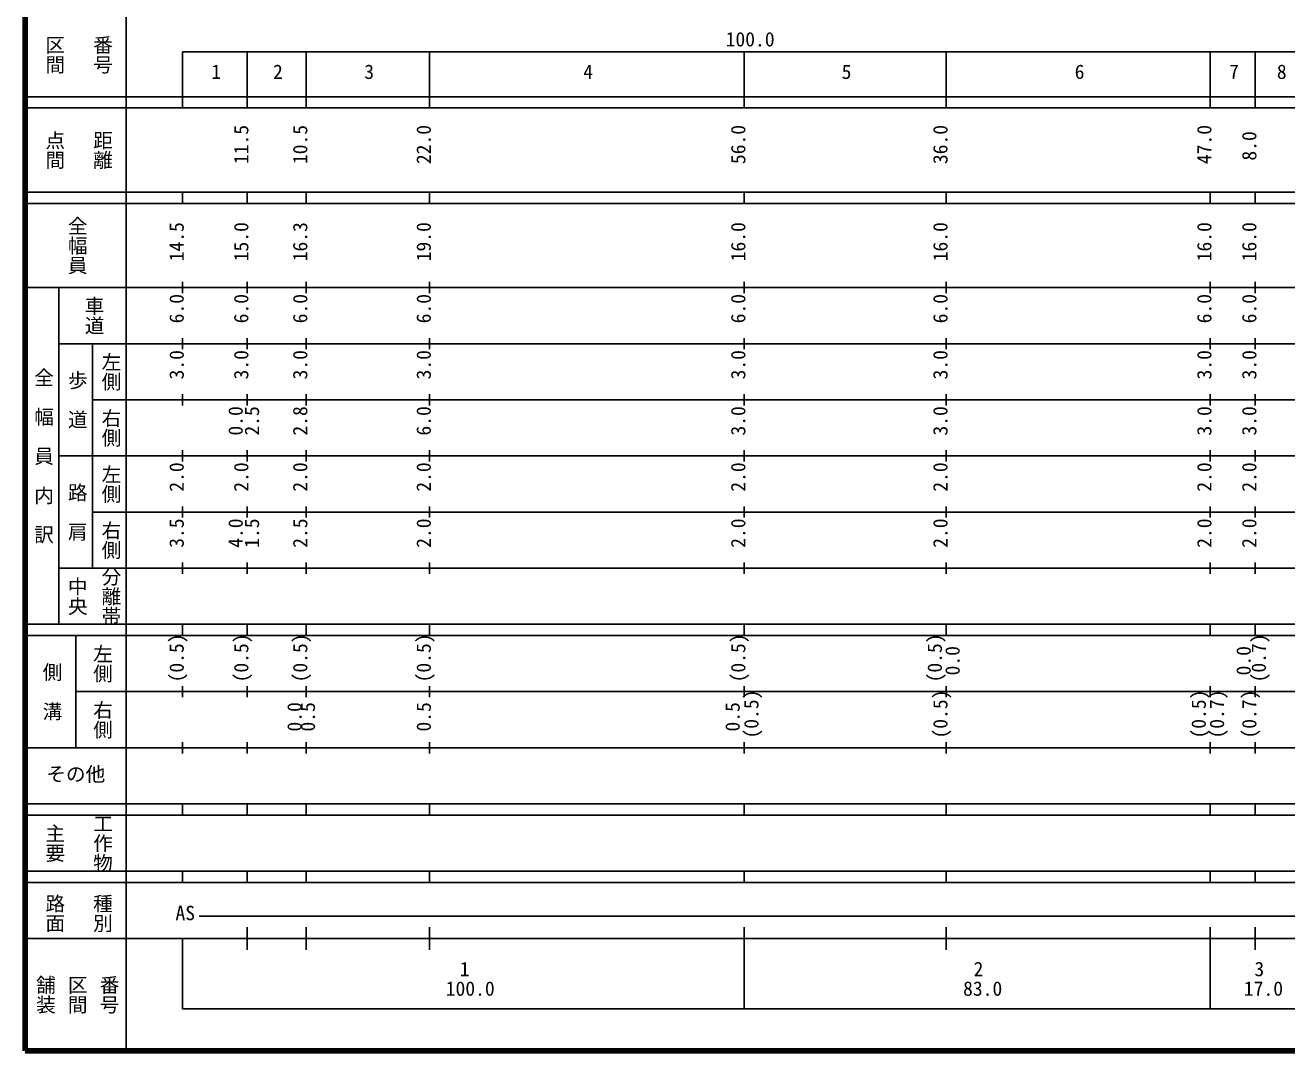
# Model space of a CAD drawing. Units: millimetres on the paper, enlarged 1000 times. Extents: x 40000 to 680000, y 20000 to 380000.
# Drawn here: x 40000 to 264642, y 20000 to 202750 of the extents above; entities that cross this region are included whole.
import ezdxf
from ezdxf.enums import TextEntityAlignment as Align

# ---------------------------------------------------------------- set-up
doc = ezdxf.new("R2010")
doc.units = ezdxf.units.MM
doc.header["$LTSCALE"] = 1000
doc.layers.add('M-TTL', color=2, linetype='Continuous', lineweight=140)
doc.layers.add('M-TTL-BAND', color=7, linetype='Continuous', lineweight=25)
doc.styles.add('@ＭＳ ゴシック', font='')
doc.styles.add('ＭＳ ゴシック', font='')
doc.styles.get('@ＭＳ ゴシック').set_extended_font_data('@MS Gothic')
doc.styles.get('ＭＳ ゴシック').set_extended_font_data('MS Gothic')

msp = doc.modelspace()

# ---------------------------------------------------------------- linework, layer by layer
at = {"layer": 'M-TTL'}
for p, q in [((40000, 380000), (40000, 20000)), ((40000, 20000), (680000, 20000))]:
    msp.add_line(p, q, dxfattribs=at)
at = {"layer": 'M-TTL-BAND'}
for p, q in [((58000, 370000), (58000, 20000)), ((68000, 198000), (579000, 198000)), ((68000, 198000), (68000, 188000)), ((79500, 188000), (79500, 198000)), ((90000, 188000), (90000, 198000)), ((112000, 188000), (112000, 198000)), ((168000, 188000), (168000, 198000)), ((204000, 188000), (204000, 198000)), ((251000, 188000), (251000, 198000)), ((259000, 188000), (259000, 198000)), ((40000, 190000), (579000, 190000)), ((40000, 188000), (579000, 188000)), ((40000, 173000), (579000, 173000)), ((68000, 171000), (68000, 173000)), ((79500, 171000), (79500, 173000)), ((90000, 171000), (90000, 173000)), ((112000, 171000), (112000, 173000)), ((168000, 171000), (168000, 173000)), ((204000, 171000), (204000, 173000)), ((251000, 171000), (251000, 173000)), ((259000, 171000), (259000, 173000)), ((40000, 171000), (579000, 171000)), ((40000, 156000), (579000, 156000)), ((46000, 96000), (46000, 156000)), ((68000, 155000), (68000, 157000)), ((79500, 155000), (79500, 157000)), ((90000, 155000), (90000, 157000)), ((112000, 155000), (112000, 157000)), ((168000, 155000), (168000, 157000)), ((204000, 155000), (204000, 157000)), ((251000, 155000), (251000, 157000)), ((259000, 155000), (259000, 157000)), ((68000, 145000), (68000, 147000)), ((79500, 145000), (79500, 147000)), ((90000, 145000), (90000, 147000)), ((112000, 145000), (112000, 147000)), ((168000, 145000), (168000, 147000)), ((204000, 145000), (204000, 147000)), ((251000, 145000), (251000, 147000)), ((259000, 145000), (259000, 147000)), ((46000, 146000), (579000, 146000)), ((52000, 146000), (52000, 106000)), ((52000, 136000), (579000, 136000)), ((68000, 135000), (68000, 137000)), ((79500, 135000), (79500, 137000)), ((90000, 135000), (90000, 137000)), ((112000, 135000), (112000, 137000)), ((168000, 135000), (168000, 137000)), ((204000, 135000), (204000, 137000)), ((251000, 135000), (251000, 137000)), ((259000, 135000), (259000, 137000)), ((46000, 126000), (579000, 126000)), ((68000, 125000), (68000, 127000)), ((79500, 125000), (79500, 127000)), ((90000, 125000), (90000, 127000)), ((112000, 125000), (112000, 127000)), ((168000, 125000), (168000, 127000)), ((204000, 125000), (204000, 127000)), ((251000, 125000), (251000, 127000)), ((259000, 125000), (259000, 127000)), ((68000, 115000), (68000, 117000)), ((79500, 115000), (79500, 117000)), ((90000, 115000), (90000, 117000)), ((112000, 115000), (112000, 117000)), ((168000, 115000), (168000, 117000)), ((204000, 115000), (204000, 117000)), ((251000, 115000), (251000, 117000)), ((259000, 115000), (259000, 117000)), ((52000, 116000), (579000, 116000)), ((46000, 106000), (579000, 106000)), ((68000, 105000), (68000, 107000)), ((79500, 105000), (79500, 107000)), ((90000, 105000), (90000, 107000)), ((112000, 105000), (112000, 107000)), ((168000, 105000), (168000, 107000)), ((204000, 105000), (204000, 107000)), ((251000, 105000), (251000, 107000)), ((259000, 105000), (259000, 107000)), ((40000, 96000), (579000, 96000)), ((68000, 94000), (68000, 96000)), ((79500, 94000), (79500, 96000)), ((90000, 94000), (90000, 96000)), ((112000, 94000), (112000, 96000)), ((168000, 94000), (168000, 96000)), ((204000, 94000), (204000, 96000)), ((251000, 94000), (251000, 96000)), ((259000, 94000), (259000, 96000)), ((40000, 94000), (579000, 94000)), ((49000, 94000), (49000, 74000)), ((49000, 84000), (579000, 84000)), ((68000, 83000), (68000, 85000)), ((79500, 83000), (79500, 85000)), ((90000, 83000), (90000, 85000)), ((112000, 83000), (112000, 85000)), ((168000, 83000), (168000, 85000)), ((204000, 83000), (204000, 85000)), ((251000, 83000), (251000, 85000)), ((259000, 83000), (259000, 85000)), ((68000, 73000), (68000, 75000)), ((79500, 73000), (79500, 75000)), ((90000, 73000), (90000, 75000)), ((112000, 73000), (112000, 75000)), ((168000, 73000), (168000, 75000)), ((204000, 73000), (204000, 75000)), ((251000, 73000), (251000, 75000)), ((259000, 73000), (259000, 75000)), ((40000, 74000), (579000, 74000)), ((40000, 64000), (579000, 64000)), ((68000, 62000), (68000, 64000)), ((79500, 62000), (79500, 64000)), ((90000, 62000), (90000, 64000)), ((112000, 62000), (112000, 64000)), ((168000, 62000), (168000, 64000)), ((204000, 62000), (204000, 64000)), ((251000, 62000), (251000, 64000)), ((259000, 62000), (259000, 64000)), ((40000, 62000), (579000, 62000)), ((40000, 52000), (579000, 52000)), ((68000, 50000), (68000, 52000)), ((79500, 50000), (79500, 52000)), ((90000, 50000), (90000, 52000)), ((112000, 50000), (112000, 52000)), ((168000, 50000), (168000, 52000)), ((204000, 50000), (204000, 52000)), ((251000, 50000), (251000, 52000)), ((259000, 50000), (259000, 52000)), ((40000, 50000), (579000, 50000)), ((71000, 44000), (565000, 44000)), ((79500, 38000), (79500, 42000)), ((90000, 38000), (90000, 42000)), ((112000, 38000), (112000, 42000)), ((168000, 27500), (168000, 42000)), ((204000, 38000), (204000, 42000)), ((251000, 27500), (251000, 42000)), ((259000, 38000), (259000, 42000)), ((40000, 40000), (579000, 40000)), ((68000, 40000), (68000, 27500)), ((68000, 27500), (579000, 27500))]:
    msp.add_line(p, q, dxfattribs=at)

# ---------------------------------------------------------------- texts
for s, rotation, style, p in [('区間', 270, '@ＭＳ ゴシック', (43250, 201000)), ('番号', 270, '@ＭＳ ゴシック', (51750, 201000)), ('11.5', 90, 'ＭＳ ゴシック', (80500, 178000)), ('10.5', 90, 'ＭＳ ゴシック', (91000, 178000)), ('22.0', 90, 'ＭＳ ゴシック', (113000, 178000)), ('56.0', 90, 'ＭＳ ゴシック', (169000, 178000)), ('36.0', 90, 'ＭＳ ゴシック', (205000, 178000)), ('47.0', 90, 'ＭＳ ゴシック', (252000, 178000)), ('点間', 270, '@ＭＳ ゴシック', (43250, 184000)), ('距離', 270, '@ＭＳ ゴシック', (51750, 184000)), ('8.0', 90, 'ＭＳ ゴシック', (260000, 178625)), ('全幅員', 270, '@ＭＳ ゴシック', (47250, 168750)), ('14.5', 90, 'ＭＳ ゴシック', (69000, 160674)), ('15.0', 90, 'ＭＳ ゴシック', (80500, 160674)), ('16.3', 90, 'ＭＳ ゴシック', (91000, 160674)), ('19.0', 90, 'ＭＳ ゴシック', (113000, 160674)), ('16.0', 90, 'ＭＳ ゴシック', (169000, 160674)), ('16.0', 90, 'ＭＳ ゴシック', (205000, 160674)), ('16.0', 90, 'ＭＳ ゴシック', (252000, 160674)), ('16.0', 90, 'ＭＳ ゴシック', (260000, 160674)), ('車道', 270, '@ＭＳ ゴシック', (50250, 154500)), ('6.0', 90, 'ＭＳ ゴシック', (69000, 149625)), ('6.0', 90, 'ＭＳ ゴシック', (80500, 149625)), ('6.0', 90, 'ＭＳ ゴシック', (91000, 149625)), ('6.0', 90, 'ＭＳ ゴシック', (113000, 149625)), ('6.0', 90, 'ＭＳ ゴシック', (169000, 149625)), ('6.0', 90, 'ＭＳ ゴシック', (205000, 149625)), ('6.0', 90, 'ＭＳ ゴシック', (252000, 149625)), ('6.0', 90, 'ＭＳ ゴシック', (260000, 149625)), ('左側', 270, '@ＭＳ ゴシック', (53250, 144500)), ('3.0', 90, 'ＭＳ ゴシック', (69000, 139625)), ('3.0', 90, 'ＭＳ ゴシック', (80500, 139625)), ('3.0', 90, 'ＭＳ ゴシック', (91000, 139625)), ('3.0', 90, 'ＭＳ ゴシック', (113000, 139625)), ('3.0', 90, 'ＭＳ ゴシック', (169000, 139625)), ('3.0', 90, 'ＭＳ ゴシック', (205000, 139625)), ('3.0', 90, 'ＭＳ ゴシック', (252000, 139625)), ('3.0', 90, 'ＭＳ ゴシック', (260000, 139625)), ('全\u3000幅\u3000員\u3000内\u3000訳', 270, '@ＭＳ ゴシック', (41250, 141750)), ('歩\u3000道', 270, '@ＭＳ ゴシック', (47250, 141250)), ('右側', 270, '@ＭＳ ゴシック', (53250, 134500)), ('0.0', 90, 'ＭＳ ゴシック', (79500, 129625)), ('2.5', 90, 'ＭＳ ゴシック', (82408, 129625)), ('2.8', 90, 'ＭＳ ゴシック', (91000, 129625)), ('6.0', 90, 'ＭＳ ゴシック', (113000, 129625)), ('3.0', 90, 'ＭＳ ゴシック', (169000, 129625)), ('3.0', 90, 'ＭＳ ゴシック', (205000, 129625)), ('3.0', 90, 'ＭＳ ゴシック', (252000, 129625)), ('3.0', 90, 'ＭＳ ゴシック', (260000, 129625)), ('左側', 270, '@ＭＳ ゴシック', (53250, 124500)), ('2.0', 90, 'ＭＳ ゴシック', (69000, 119625)), ('2.0', 90, 'ＭＳ ゴシック', (80500, 119625)), ('2.0', 90, 'ＭＳ ゴシック', (91000, 119625)), ('2.0', 90, 'ＭＳ ゴシック', (113000, 119625)), ('2.0', 90, 'ＭＳ ゴシック', (169000, 119625)), ('2.0', 90, 'ＭＳ ゴシック', (205000, 119625)), ('2.0', 90, 'ＭＳ ゴシック', (252000, 119625)), ('2.0', 90, 'ＭＳ ゴシック', (260000, 119625)), ('路\u3000肩', 270, '@ＭＳ ゴシック', (47250, 121250)), ('3.5', 90, 'ＭＳ ゴシック', (69000, 109625)), ('4.0', 90, 'ＭＳ ゴシック', (79500, 109625)), ('1.5', 90, 'ＭＳ ゴシック', (82408, 109625)), ('2.5', 90, 'ＭＳ ゴシック', (91000, 109625)), ('2.0', 90, 'ＭＳ ゴシック', (113000, 109625)), ('2.0', 90, 'ＭＳ ゴシック', (169000, 109625)), ('2.0', 90, 'ＭＳ ゴシック', (205000, 109625)), ('2.0', 90, 'ＭＳ ゴシック', (252000, 109625)), ('2.0', 90, 'ＭＳ ゴシック', (260000, 109625)), ('右側', 270, '@ＭＳ ゴシック', (53250, 114500)), ('分離帯', 270, '@ＭＳ ゴシック', (53250, 106250)), ('中央', 270, '@ＭＳ ゴシック', (47250, 104500)), ('左側', 270, '@ＭＳ ゴシック', (51750, 92500)), ('(0.5)', 90, 'ＭＳ ゴシック', (69000, 85639)), ('(0.5)', 90, 'ＭＳ ゴシック', (80500, 85639)), ('(0.5)', 90, 'ＭＳ ゴシック', (91000, 85639)), ('(0.5)', 90, 'ＭＳ ゴシック', (113000, 85639)), ('(0.5)', 90, 'ＭＳ ゴシック', (169000, 85639)), ('(0.5)', 90, 'ＭＳ ゴシック', (204000, 85639)), ('(0.7)', 90, 'ＭＳ ゴシック', (261698, 85639)), ('0.0', 90, 'ＭＳ ゴシック', (207165, 86889)), ('0.0', 90, 'ＭＳ ゴシック', (259000, 86889)), ('側\u3000溝', 270, '@ＭＳ ゴシック', (42750, 89250)), ('(0.5)', 90, 'ＭＳ ゴシック', (171338, 75639)), ('(0.5)', 90, 'ＭＳ ゴシック', (205000, 75639)), ('(0.5)', 90, 'ＭＳ ゴシック', (251000, 75639)), ('(0.7)', 90, 'ＭＳ ゴシック', (254247, 75639)), ('(0.7)', 90, 'ＭＳ ゴシック', (260000, 75639)), ('右側', 270, '@ＭＳ ゴシック', (51750, 82500)), ('0.0', 90, 'ＭＳ ゴシック', (90000, 76889)), ('0.5', 90, 'ＭＳ ゴシック', (92370, 76889)), ('0.5', 90, 'ＭＳ ゴシック', (113000, 76889)), ('0.5', 90, 'ＭＳ ゴシック', (168000, 76889)), ('工作物', 270, '@ＭＳ ゴシック', (51750, 62250)), ('主要', 270, '@ＭＳ ゴシック', (43250, 60500)), ('路面', 270, '@ＭＳ ゴシック', (43250, 48000)), ('種別', 270, '@ＭＳ ゴシック', (51750, 48000)), ('舗装', 270, '@ＭＳ ゴシック', (41583, 33500)), ('区間', 270, '@ＭＳ ゴシック', (47250, 33500)), ('番号', 270, '@ＭＳ ゴシック', (52917, 33500))]:
    msp.add_text(s, height=2566, rotation=rotation, dxfattribs=dict(at, style=style)).set_placement(p, align=Align.BOTTOM_LEFT)
at = {"layer": 'M-TTL-BAND', "style": 'ＭＳ ゴシック'}
for s, p in [('100.0', (164719, 198195)), ('1', (73125, 192405)), ('2', (84125, 192405)), ('3', (100375, 192405)), ('4', (139375, 192405)), ('5', (185375, 192405)), ('6', (226875, 192405)), ('7', (254375, 192405)), ('8', (262875, 192405)), ('その他', (43750, 67250)), ('AS', (66750, 42500)), ('1', (117375, 32523)), ('2', (208875, 32523)), ('3', (258875, 32523)), ('100.0', (114875, 29033)), ('83.0', (207000, 29033)), ('17.0', (257000, 29033))]:
    msp.add_text(s, height=2566, dxfattribs=at).set_placement(p, align=Align.BOTTOM_LEFT)

doc.saveas('drawing.dxf')
